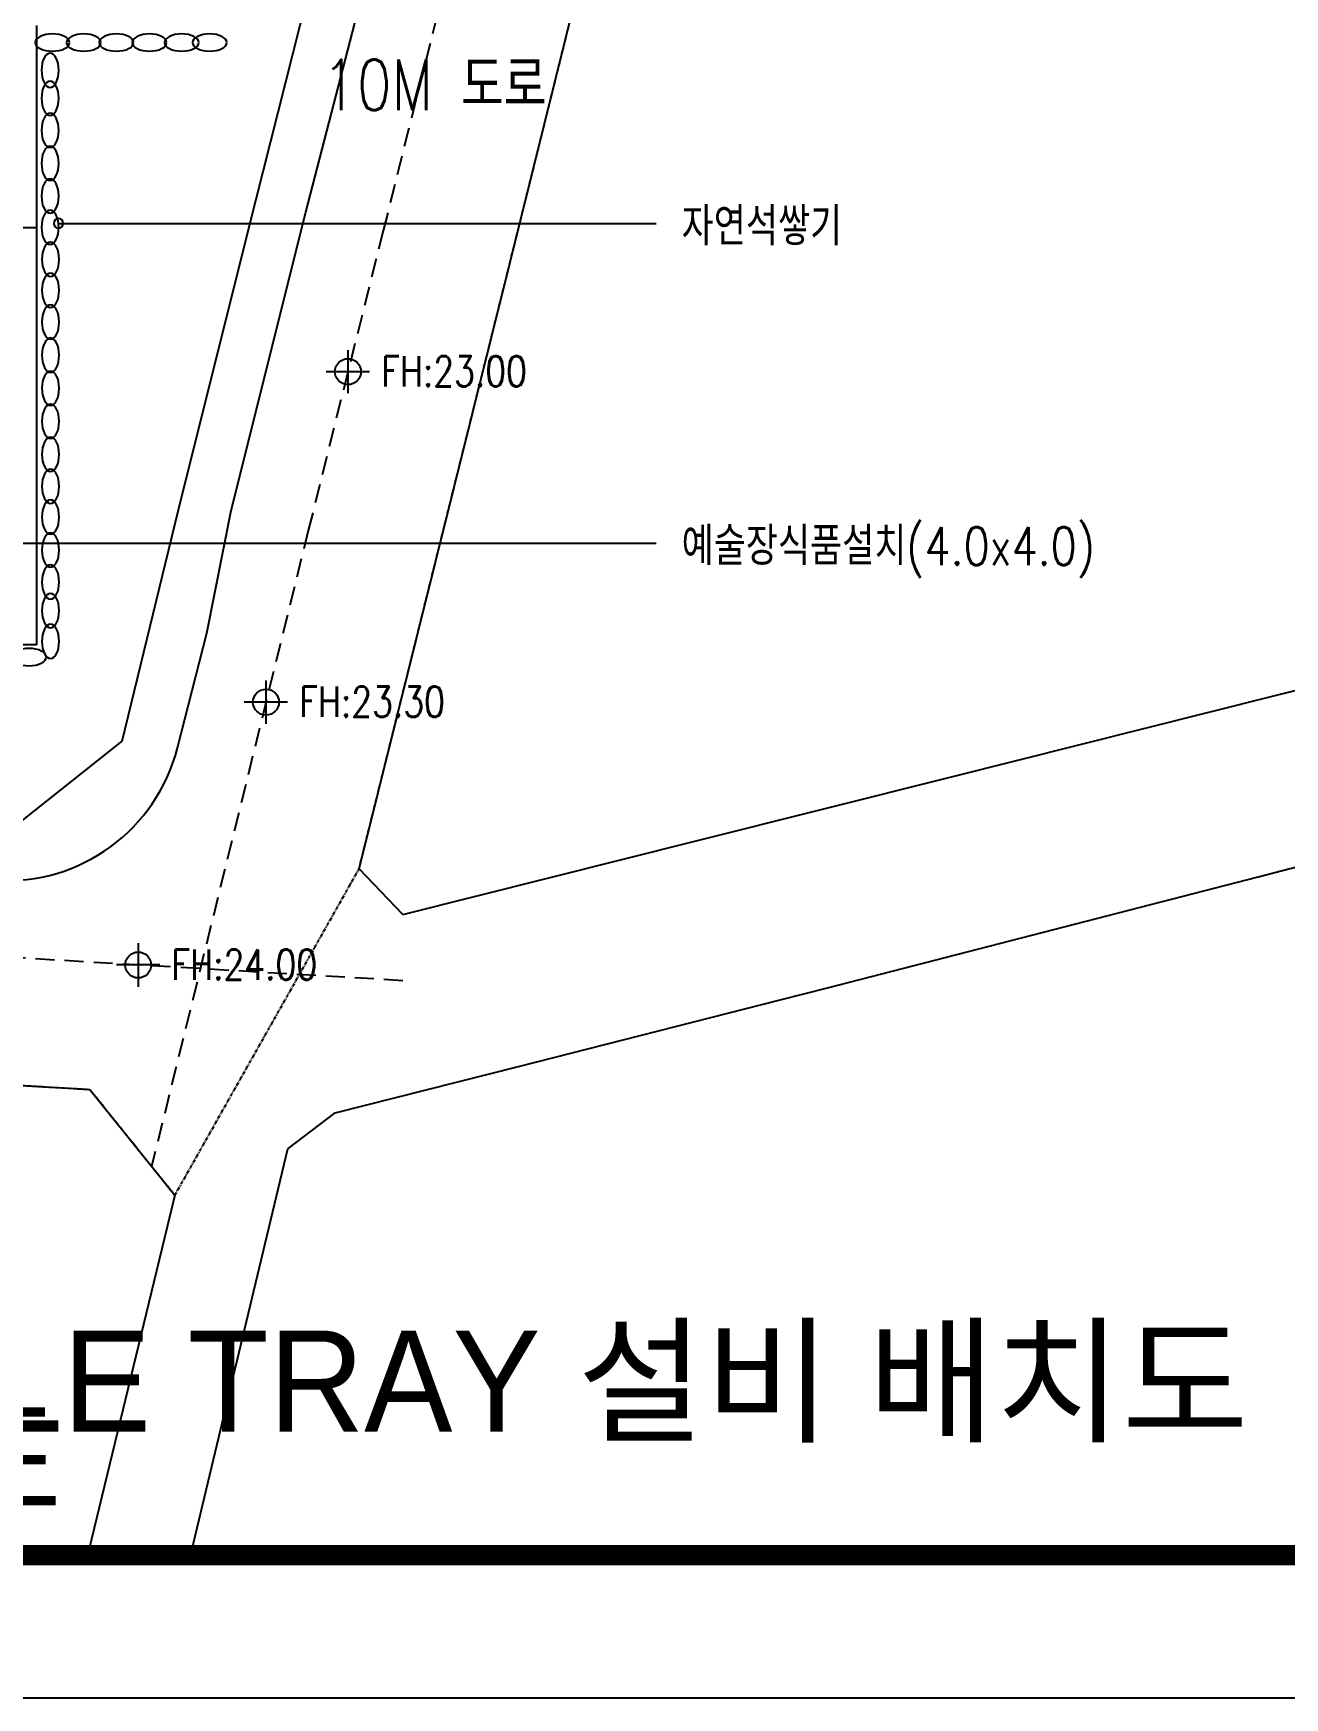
# Model space of a CAD drawing. Header units: millimetres. Extents: x 1145859089 to 1147511753, y -1047484727 to -1047247487.
# Drawn here: x 1147335149 to 1147384647, y -1047484727 to -1047418882 of the extents above; entities that cross this region are included whole.
import ezdxf
from ezdxf.enums import TextEntityAlignment as Align
from ezdxf.xclip import XClip

# ---------------------------------------------------------------- set-up
doc = ezdxf.new("R2010")
doc.units = ezdxf.units.MM
doc.header["$LTSCALE"] = 100
doc.header["$MEASUREMENT"] = 0
doc.header["$XCLIPFRAME"] = 2
doc.linetypes.add('단지배치도$0$HID', pattern=[2.3, 1.5, -0.8])
doc.linetypes.add('단지배치도$0$PHANTOM', pattern=[2.5, 1.25, -0.25, 0.25, -0.25, 0.25, -0.25])
doc.layers.get('0').update_dxf_attribs({"linetype": 'CONTINUOUS'})
doc.layers.get('Defpoints').update_dxf_attribs({"linetype": 'CONTINUOUS'})
for name, color, linetype in [('A-SHEET-TEXT', 7, 'CONTINUOUS'), ('SHEET', 7, 'CONTINUOUS'), ('SHEET$0$BDR', 4, 'CONTINUOUS'), ('SHEET$0$sheet', 3, 'CONTINUOUS'), ('XREF', 135, 'CONTINUOUS'), ('단지배치도$0$S240910', 33, 'CONTINUOUS'), ('단지배치도$0$W240910', 135, 'CONTINUOUS')]:
    doc.layers.add(name, color=color, linetype=linetype)
doc.layers.add('단지배치도$0$DEFPOINT', color=7, linetype='CONTINUOUS', plot=False)
doc.styles.add('단지배치도$0$WS1', font='romans.shx', dxfattribs={"width": 0.8, "bigfont": 'whgtxt.shx'})
doc.styles.add('세종기술단', font='H2HDRM_1.TTF')

# ---------------------------------------------------------------- blocks, each defined once
blk = doc.blocks.new('SHEET$0$zw$653F')
at = {"layer": 'Defpoints', "color": 0}
blk.add_lwpolyline([(826.33, 0), (0, 0), (0, -593.1), (826.33, -593.1)], close=True, dxfattribs=at)
at = {"layer": 'SHEET$0$sheet', "const_width": 2}
blk.add_lwpolyline([(27.5, -27.5), (813.83, -27.5), (813.83, -579), (27.5, -579)], close=True, dxfattribs=at)
blk = doc.blocks.new('SHEET$0$미소건축시트')
blk.add_blockref('SHEET$0$zw$653F', (0, 593.1))
blk = doc.blocks.new('SHEET')
at = {"layer": 'SHEET$0$BDR', "xscale": 100, "yscale": 100, "zscale": 100}
blk.add_blockref('SHEET$0$미소건축시트', (1200122, -1758265), dxfattribs=at)
blk = doc.blocks.new('단지배치도$0$zw$9902')
at = {"layer": '단지배치도$0$W240910'}
for p, q in [((83696, -54081), (87031, -40875)), ((85653, -54592), (89055, -41502)), ((75000, -47200), (75000, -71700)), ((80724, -65933), (83696, -54081)), ((82703, -66390), (85653, -54592)), ((69000, -55200), (75000, -55200)), ((75874, -55032), (99517, -55032)), ((87323, -60042), (87323, -61756)), ((88181, -60899), (86466, -60899)), ((78394, -75520), (80724, -65933)), ((81748, -71248), (82703, -66390)), ((75000, -71700), (47630, -71700, 4873256)), ((80584, -75779), (81748, -71248)), ((84081, -73115), (84081, -74830)), ((84938, -73972), (83224, -73972)), ((73957, -79035), (78394, -75520)), ((79027, -83514), (79027, -85229)), ((79884, -84371), (78169, -84371))]:
    blk.add_line(p, q, dxfattribs=at)
at = {"layer": '단지배치도$0$W240910', "linetype": '단지배치도$0$HID', "ltscale": 5}
for p, q in [((91970, -42340), (88717, -55323)), ((88717, -55323), (85754, -67181)), ((85754, -67181), (79558, -92337)), ((89494, -84991), (68433, -83744))]:
    blk.add_line(p, q, dxfattribs=at)
at = {"layer": '단지배치도$0$W240910', "ltscale": 10}
for p, q in [((93738, -56565), (96910, -43806)), ((90783, -68430), (93738, -56565)), ((87761, -80573), (90783, -68430)), ((123949, -73726), (136632, -70546)), ((111197, -76926), (123949, -73726)), ((101046, -79472), (111197, -76926)), ((123319, -80882), (131157, -78862)), ((89494, -82370), (101046, -79472)), ((89494, -82370), (87761, -80573)), ((106291, -85271), (123319, -80882)), ((104425, -85745), (106291, -85271)), ((94066, -88380), (104425, -85745)), ((50665, -87727), (77112, -89294)), ((86815, -90225), (94066, -88380)), ((77112, -89294), (80476, -93479)), ((84945, -91645), (86815, -90225)), ((82863, -100341), (84945, -91645)), ((80476, -93479), (74189, -119387)), ((80335, -110897), (82863, -100341))]:
    blk.add_line(p, q, dxfattribs=at)
at = {"layer": '단지배치도$0$W240910', "linetype": '단지배치도$0$PHANTOM'}
for p, q in [((93738, -56565), (96910, -43806)), ((90783, -68430), (93738, -56565)), ((87761, -80573), (90783, -68430)), ((80476, -93481), (87761, -80573)), ((50665, -87727), (77112, -89294)), ((77112, -89294), (80476, -93479)), ((80476, -93479), (80476, -93481))]:
    blk.add_line(p, q, dxfattribs=at)
at = {"layer": '단지배치도$0$W240910', "ltscale": 5}
blk.add_line((67000, -67682), (99517, -67682), dxfattribs=at)
at = {"layer": '단지배치도$0$W240910'}
for centre in [(87323, -60899), (84081, -73972), (79027, -84371)]:
    blk.add_circle(centre, 514, dxfattribs=at)
for centre, radius, start, end in [((75874, -55032), 188, 0, 180), ((75874, -55032), 188, 180, 0), ((73804, -74037), 7000, 266.60955, 345.59702)]:
    blk.add_arc(centre, radius, start, end, dxfattribs=at)
at = {"layer": '단지배치도$0$W240910', "extrusion": (0, 0, -1)}
for centre, major_axis in [((75634, -47880), (680, 0)), ((76874, -47880), (680, 0)), ((78165, -47880), (680, 0)), ((79471, -47880), (680, 0)), ((80747, -47880), (680, 0)), ((81855, -47880), (680, 0)), ((75543, -48973), (0, 680)), ((75543, -50081), (0, 680)), ((75543, -51357), (0, 680)), ((75543, -52663), (0, 680)), ((75543, -53954), (0, 680)), ((75543, -55194), (0, 680)), ((75560, -56457, 1673713), (0, 680)), ((75560, -57676, 1673713), (0, 680)), ((75560, -58939, 1673713), (0, 680)), ((75560, -60247, 1673713), (0, 680)), ((75560, -61556, 1673713), (0, 680)), ((75560, -62864, 1673713), (0, 680)), ((75560, -64173, 1673713), (0, 680)), ((75560, -65436, 1673713), (0, 680)), ((75560, -66654, 1673713), (0, 680)), ((75560, -67957, 1673713), (0, 680)), ((75560, -69221, 1673713), (0, 680)), ((75560, -70352, 1673713), (0, 680)), ((75560, -71571, 1673713), (0, 680)), ((74713, -72190, 1673713), (680, 0))]:
    blk.add_ellipse(centre, major_axis=major_axis, ratio=0.5, dxfattribs=at)
at = {"layer": '단지배치도$0$DEFPOINT', "style": '단지배치도$0$WS1', "width": 0.8}
blk.add_text('단   지   배   치   도', height=4500, dxfattribs=at).set_placement((24729, -106374))
at = {"layer": '단지배치도$0$S240910', "style": '단지배치도$0$WS1', "width": 0.8}
blk.add_text('10M 도로', height=2000, dxfattribs=at).set_placement((90742, -50554), align=Align.CENTER)
for s, height, p in [('자연석쌓기', 1500, (100523, -55899)), ('FH:23.00', 1200, (88641, -61481)), ('예술장식품설치(4.0x4.0)', 1500, (100523, -68550)), ('FH:23.30', 1200, (85399, -74555)), ('FH:24.00', 1200, (80344, -84953))]:
    blk.add_text(s, height=height, dxfattribs=at).set_placement(p)
blk = doc.blocks.new('단지배치도')
blk.add_blockref('단지배치도$0$zw$9902', (141034, 142437))

msp = doc.modelspace()

# ---------------------------------------------------------------- block references
at = {"layer": 'SHEET', "linetype": 'Continuous', "ltscale": 2, "xscale": 4, "yscale": 4, "zscale": 4}
msp.add_blockref('SHEET', (1142380731.785877, -1040451665.300647), dxfattribs=at)
at = {"layer": 'XREF'}
ref = msp.add_blockref('단지배치도', (1147119237.834579, -1047513806.462535), dxfattribs=at)
XClip(ref).set_block_clipping_path([(72982.4064819524, 34919.7593965302), (360382.4067475507, 255319.7593436702)])

# ---------------------------------------------------------------- texts
at = {"layer": 'A-SHEET-TEXT', "style": '세종기술단'}
msp.add_text('지하 2층 CABLE TRAY 설비 배치도', height=4000, dxfattribs=at).set_placement((1147342498.250873, -1047472201.357165), align=Align.MIDDLE_CENTER)

doc.saveas('drawing.dxf')
